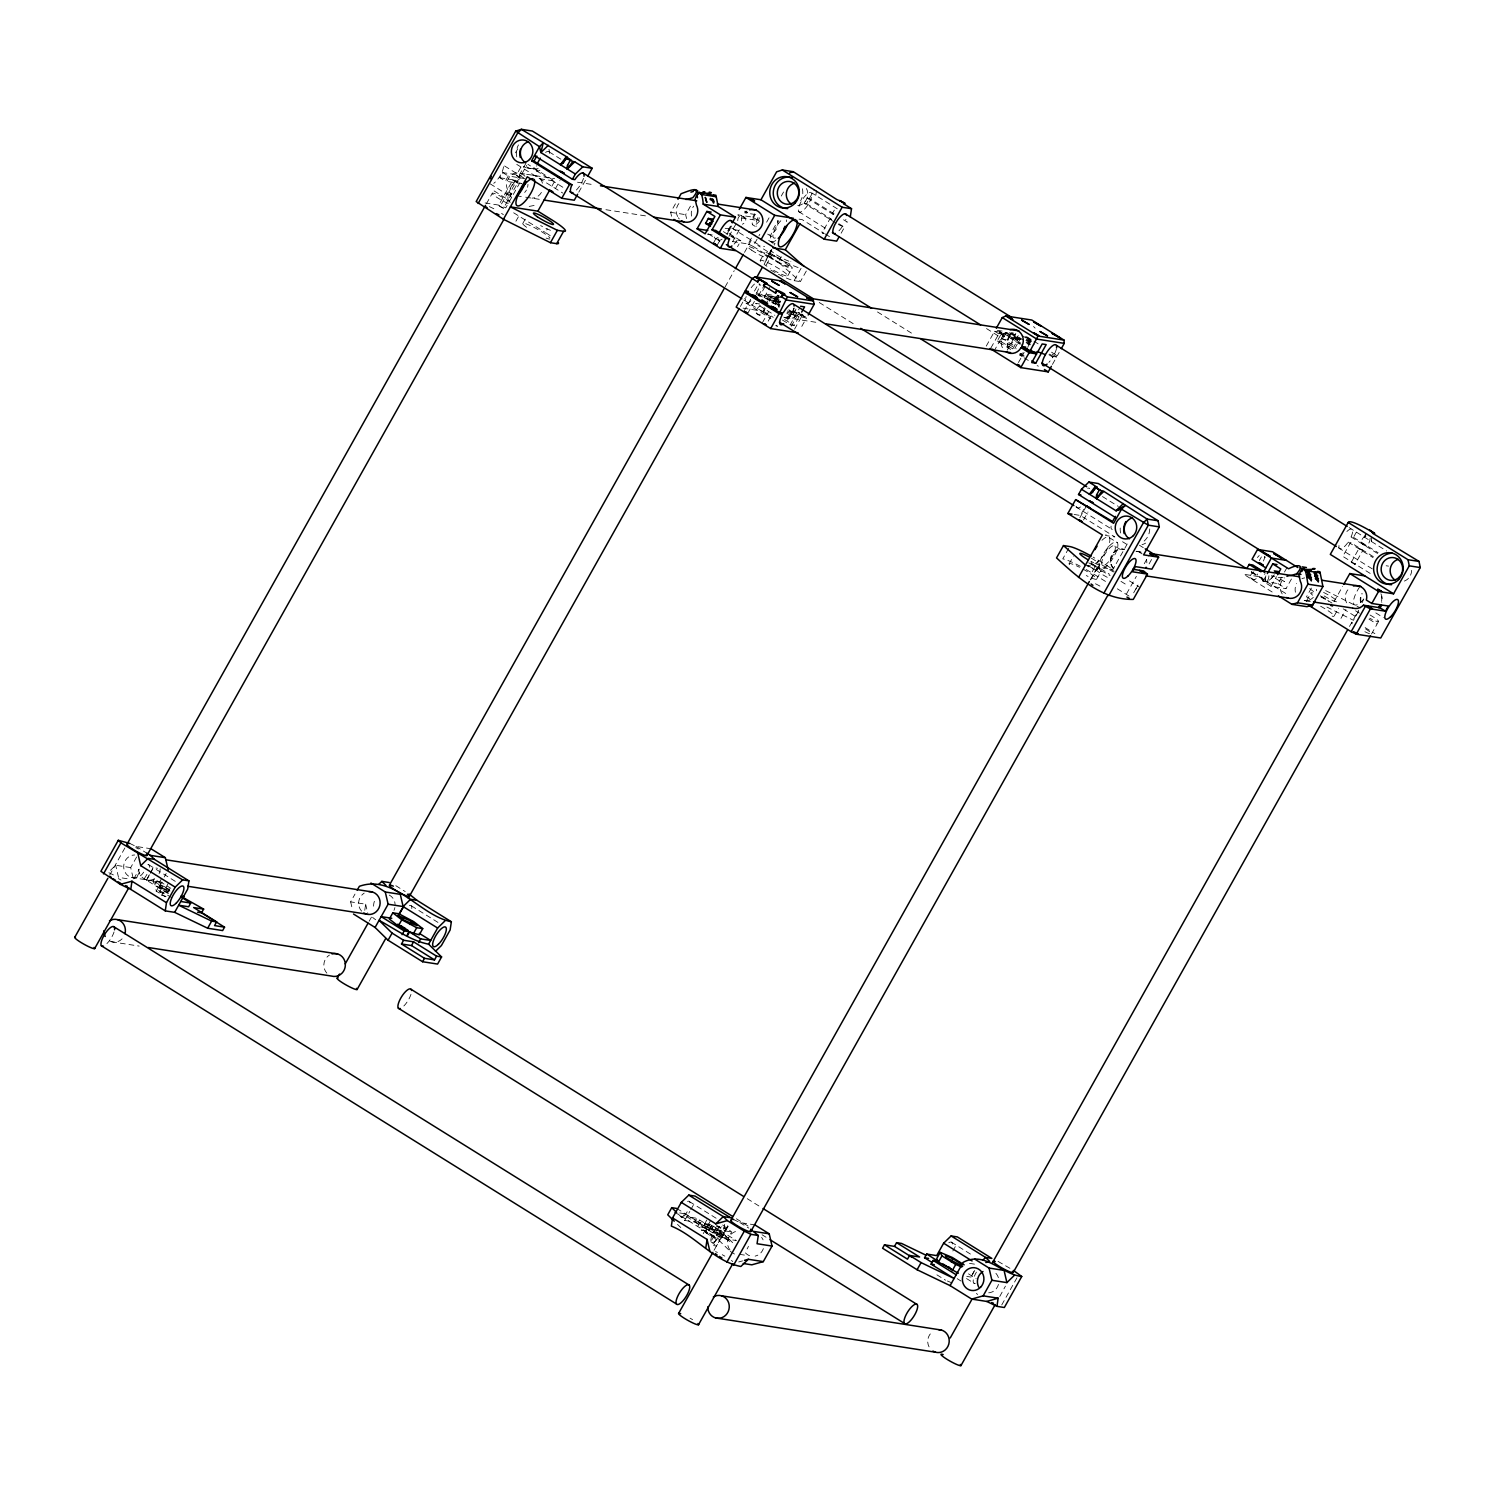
<?xml version="1.0" encoding="UTF-8"?>
<svg xmlns="http://www.w3.org/2000/svg" width="1495" height="1495" viewBox="0 0 1495 1495"><rect width="100%" height="100%" fill="white"/><g stroke="black" fill="none" stroke-linecap="round" stroke-linejoin="round"><path stroke-width="0.75" stroke-dasharray="5 3.75" d="M1371.606 537.583L1371.345 541.414L1371.812 538.275M512.766 180.166L517.737 182.895L503.535 208.216L501.33 207.375L498.564 205.376L512.766 180.054L517.737 182.895M737.745 220.718C737.839 210.085 752.172 219.298 742.398 224.25M169.981 890.964C162.88 881.77 154.153 894.328 166.076 896.383M161.871 887.283L168.692 891.73M503.535 208.216L498.564 205.376M520.765 167.272L516.261 175.345L519.868 177.4L526.726 165.403M519.998 177.4L516.28 175.251M745.687 218.419L740.698 215.691M764.263 307.559C763.366 321.313 749.163 313.315 760.544 305.428M759.927 315.314L756.19 313.165M763.328 312.399C771.719 316.809 759.647 312.399 765.421 308.68M765.365 305.615L768.262 299.374M768.243 299.897L771.439 296.234M771.812 297.524C778.521 303.242 771.233 293.095 769.589 301.242M776.727 298.664C765.066 290.348 778.353 304.961 778.802 295.057A11.474 10.745 -81.1 0 0 776.522 296.944L774.765 299.318L780.297 302.756M798.274 313.987L801.862 316.136L798.274 313.987L789.79 328.881M732.625 1242.663L721.244 1231.488L709.733 1224.33L705.64 1232.029L706.556 1233.169L715.563 1237.729L718.198 1232.87L710.218 1227.9L708.238 1227.376L732.326 1243.074M831.575 219.466L829.931 218.849L822.138 232.697L823.259 233.65M715.563 1237.729L705.64 1232.029M829.912 218.924L831.5 220.083M833.257 214.308L832.435 213.486L835.537 207.954M990.923 347.943L999.277 333.067L1001.407 333.964L1002.995 335.123L994.642 350.073M1002.995 335.198L999.258 333.142M1015.497 337.365L1014.189 336.338L1016.394 332.395M1253.819 571.875C1244.457 577.668 1257.407 584.919 1257.538 574.005M1254.23 579.91L1250.511 577.761M1268.9 575.781C1268.769 586.694 1255.819 579.443 1265.181 573.631M1265.592 581.686L1261.873 579.537M1351.237 562.344L1359.03 548.403L1360.674 549.02L1362.749 550.534L1354.956 564.4L1351.237 562.344L1354.975 564.325M1359.011 548.478L1362.749 550.534M1370.149 538.219C1369.327 551.618 1354.526 543.32 1365.682 535.659M1366 545.619L1361.702 543.04M364.761 910.343L365.64 904.195L350.634 901.859L355.006 894.085M815.803 195.378L816.718 189.267M756.545 293.394L756.713 292.74A11.474 3.756 -58.1 0 0 759.535 283.844M793.789 308.063A11.474 3.756 -58.1 0 1 791.229 314.23L790.537 315.464A11.474 3.756 -58.1 0 1 786.314 321.388M1018.226 335.609L1017.833 336.263A11.474 3.756 -58.1 0 1 1008.789 344.205A11.474 3.756 -58.1 0 1 1010.601 333.721L1011.293 332.488L1024.71 340.841M1365.421 534.107L1364.449 537.116L1367.514 535.042M525.997 163.161L519.27 175.158L502.769 172.598L499.872 177.756L505.385 181.138L508.263 175.999L524.764 178.578M757.946 217.56L756.806 220.326A11.474 10.745 -81.1 0 0 756.694 226.268M758.32 220.569L752.807 217.167L737.82 214.831L741.819 217.99L758.32 220.569L759.441 217.803M780.072 301.485L774.074 300.551L772.952 303.317L778.951 304.251L780.072 301.485L772.018 296.477L764.524 295.3L779.848 304.849M794.293 308.007L793.172 310.773L797.171 311.39M1002.435 347.7A11.474 10.745 -81.1 0 1 1001.538 339.01L1002.659 336.244L1008.658 337.179L1019.702 344.056M1008.434 348.634A11.474 10.745 -81.1 0 1 1007.537 339.944L1008.658 337.179M1027.756 347.401L1028.878 344.635A11.474 10.745 -81.1 0 0 1028.99 338.711M834.079 213.841L809.412 198.48L807.02 198.106L804.142 203.245L836.34 223.297M109.584 875.229L125.001 847.777M486.38 203.806L492.341 193.173M515.495 152.826L517.737 148.827M485.09 202.965L500.675 205.394L514.878 180.091L521.867 183.717L505.385 181.138M133.036 877.696L130.7 867.586L138.344 853.963M519.98 182.54L505.758 207.861L500.675 205.394M133.784 878.873L139.222 869.174M167.44 893.206L146.435 880.106L149.35 874.706M150.341 872.93L153.331 867.623L157.573 868.277M515.924 221.204L519.886 214.14M146.566 880.2L149.537 874.893M150.547 873.117L153.331 867.623M168.561 893.412L154.751 884.816L153.051 881.321L154.789 878.238M522.764 223.521L526.016 217.709M154.751 884.816L157.367 880.163M169.664 889.002L167.926 892.104L159.292 886.741L158.227 884.554L161.703 878.35M156.134 891.412L161.217 882.33L170.804 888.31M164.207 877.023L166.188 873.472M551.823 186.258L555.168 180.334M159.292 886.741L162.768 880.536M555.542 188.407L559.99 180.484M161.441 895.505L163.179 892.403L171.813 897.766M158.227 884.554L165.796 887.75L168.393 883.096M550.216 235.687A25.097 3.27 29.3 0 0 545.301 232.491L547.282 228.959M578.752 192.238L585.461 180.26M671.554 216.233L670.657 212.327L676.917 201.171M686.56 218.569L685.644 214.663L691.905 203.507M713.377 243.199L716.684 237.313M717.095 245.348L720.403 239.443M730.177 226.586L727.037 232.192L740.829 240.788L737.521 246.694M726.888 234.304L731.261 226.511M728.981 236.303L737.427 221.428M732.569 241.798L741.314 226.212M752.807 217.167L754.751 213.729M732.513 241.536L748.098 243.965L751.499 237.929M369.172 921.2L371.451 917.145M725.112 286.928L734.232 270.67M744.51 252.375L752.789 237.612M748.098 243.965L753.05 246.339L759.834 234.266M766.617 222.194L770 216.158M781.287 196.032L783.548 191.995M760.207 260.541L764.543 252.786M768.411 254.692L771.009 250.076M765.87 260.149L771.812 249.553M740.399 306.456L744.958 298.327M764.356 263.774L772.336 249.534M766.244 265.007L772.186 254.412L757.815 245.442L764.562 246.507M754.489 291.076L758.675 283.62M743.987 311.259L751.294 298.252M804.142 203.245L806.515 203.619L814.439 189.51M747.706 313.408L755.012 300.383M758.413 295.786L763.627 286.479M806.31 271.043L800.367 281.639L778.353 262.111L781.343 256.804M765.048 286.61L760.862 294.067L780.035 306.008M764.281 297.318L769.794 287.488M788.257 266.091A11.474 1.495 29.3 0 0 774.672 256.766A11.474 1.495 29.3 0 0 772.093 258.299A11.474 1.495 29.3 0 0 788.257 266.091L790.855 261.475M743.052 308.138L763.665 311.352L765.758 307.634M769.925 300.196L772.018 296.477M772.896 302.532L777.082 295.094M787.79 275.734L792.144 267.997M762.394 322.733L768.654 311.577M773.326 303.373L775.4 299.654M768.187 321.145L772.373 313.707M777.867 305.372L782.034 297.935M770.747 270.072A25.097 3.27 29.3 0 0 794.125 280.668L801.058 268.315M841.143 233.201L844.488 227.259L838.788 223.708M782.483 320.079L790.164 324.845L799.545 308.119M790.164 324.845L794.163 325.48L799.021 316.791L806.515 317.968L800.255 329.124M794.555 329.162L801.862 316.136M986.251 346.111L994.605 331.236L1002.098 332.395L1021.272 344.336M1010.657 349.438L997.24 341.084L1002.098 332.395M997.24 341.084L1001.239 341.701L1006.453 332.395L1010.769 333.067L1024.187 341.439M1007.2 350.241L1014.806 336.693M1013.087 348.503L1018.132 338.767M1014.787 348.541L1020.02 339.234M1027.887 344.224L1031.027 338.636M1018.413 362.556L1024.131 352.502M1052.424 364.444L1056.61 357.006L1050.237 352.876M1056.367 349.064A11.474 3.756 -58.1 0 1 1054.498 353.923L1054.068 355.268L1057.301 355.773L1060.291 350.447M709.733 1224.33L699.735 1222.779L697.642 1226.498L707.64 1228.049L684.635 1213.716L682.729 1217.136L678.45 1216.463M678.244 1214.052L684.747 1220.443L689.812 1211.399M690.802 1209.623L693.792 1204.316M1074.12 514.467L1080.362 515.457L1083.725 509.459M1079.82 517.793L1086.473 505.927M1083.539 519.942L1087.986 512.019M1068.719 548.291L1062.777 558.887A25.097 3.27 29.3 0 1 1080.418 566.343M684.747 1220.443L694.745 1221.994L696.819 1218.275L707.995 1225.227L698.258 1222.312L700.856 1217.659M1069.112 563.821L1073.466 556.084M703.846 1225.283L716.965 1230.815L722.552 1235.169L718.815 1234.59L703.846 1225.283L707.341 1219.079M703.248 1233.618L705.005 1230.516L719.955 1239.822L716.46 1246.026L712.723 1245.447L716.198 1239.243L719.955 1239.822M718.161 1233.076L705.902 1228.946L710.218 1221.209M706.331 1229.17L708.406 1225.451L713.321 1226.218L736.325 1240.551L721.263 1238.122L686.822 1216.724L696.819 1218.275M709.452 1229.638L712.928 1223.452M711.246 1229.936L713.321 1226.218M1106.02 534.556L1105.496 535.472L1114.878 536.948L1080.362 515.457M711.732 1240.121L714.348 1235.468M716.965 1230.815L720.44 1224.611M722.683 1224.966L731.634 1231.936L728.158 1238.14L719.207 1231.17L721.823 1226.517M718.815 1234.59L722.291 1228.385L726.047 1228.983L721.842 1225.694M728.626 1249.801L717.226 1238.626L721.244 1231.488M1105.496 581.424L1091.649 572.791L1098.601 560.419A25.097 3.27 29.3 0 0 1093.088 557.13M714.031 1250.325L727.71 1225.937M1090.229 579.929L1096.19 569.296A11.474 1.495 29.3 0 1 1110.112 575.612M721.001 1238.009L727.953 1225.601M721.487 1238.234L728.439 1225.825M1091.032 579.406L1097.965 567.053L1109.477 574.211M698.258 1222.312L707.21 1229.301L722.16 1237.206L725.636 1231.002L731.634 1231.936M1088.397 566.007A11.474 1.495 29.3 0 0 1097.293 569.221L1099.759 564.755M1096.695 579.032L1101.049 571.277M1085.482 565.091L1112.971 569.389L1115.139 565.54M1116.204 563.615L1128.09 542.442M1126.52 593.87L1136.368 576.341M1144.273 563.708L1148.758 555.729M1149.113 563.858L1153.598 555.86M1133.677 592.824L1138.05 585.05M1135.565 589.628L1137.751 585.722M1259.313 560.606L1261.388 556.925M1291.456 578.995L1286.036 588.638L1271.049 586.302L1262.995 581.275L1266.246 575.5M1271.049 586.302L1276.45 576.659M1262.995 581.275L1277.982 583.611L1283.401 573.968M1284.485 572.043L1287.737 566.25M1311.414 588.04L1306.462 596.879L1312.591 599.925M1306.555 600.822L1310.909 593.067M952.857 1250.997L956.127 1245.167M1373.344 556.663L1350.583 542.479L1342.79 556.346L1371.55 574.267M1346.883 531.491A11.474 3.756 -58.1 0 1 1351.069 536.985L1353.461 537.34L1356.395 532.108M1333.988 601.737L1342.641 586.339M1334.138 616.052L1338.492 608.297M973.824 1271.591L971.04 1277.085L975.002 1270.003M1340.978 618.369L1345.93 609.53M1349.499 626.461L1358.637 610.203M1358.432 611.474L1353.461 620.313L1326.906 607.063M999.725 1296.52L1005.425 1286.149M1371.513 633.992L1378.483 621.584M1001.743 1304.948L1016.955 1277.814M1056.61 357.006L1053.377 356.501L1052.349 357.753A11.474 3.756 -58.1 0 1 1048.892 362.369M1366.131 534.388L1364.449 537.116L1366.991 534.762M785.847 317.351A11.474 10.745 -81.1 0 0 790.724 314.38L792.481 312.007L798.479 312.941L806.515 317.968M783.698 317.146A11.474 10.745 -81.1 0 0 796.723 315.314L798.479 312.941M1003.351 335.011L1005.107 332.637L1011.106 333.572L1009.349 335.945L1003.351 335.011L996.922 330.993M1283.009 577.369L1278.188 577.5M130.7 867.586L115.694 865.25L108.257 872.445L116.46 876.388M738.736 1261.967L742.567 1260.883M529.193 206.422L536.462 205.021M822.138 232.697L824.287 233.612M1014.189 336.338L1015.554 336.88M159.292 891.73L166.244 894.888M526.987 168.019L530.482 168.561M520.204 173.27L524.782 173.999M526.632 174.28L554.608 178.634M577.537 182.222L593.571 184.707M539.77 178.727L554.757 181.063L527.922 164.357M799.077 219.148L802.198 219.634L823.278 232.772M838.265 224.493L844.488 227.259M755.405 214.532L744.697 212.851A11.474 10.745 -81.1 0 1 746.958 211.038M499.872 177.756L514.878 180.091M670.657 212.327L685.644 214.663M516.354 195.752L522.783 196.742M525.679 197.19L539.433 199.34M605.923 209.711L647.204 216.14M725.168 228.286L741.221 230.791M707.303 234.154L713.732 235.163M723.393 231.632L737.203 240.228L740.829 240.788M794.125 280.668L800.367 281.639M997.184 330.283L1002.809 331.161L1020.057 341.906M776.522 296.944L782.52 297.879M774.765 299.318L778.764 299.934M1001.538 339.01L1007.537 339.944M759.647 303.99L755.648 303.354L774.821 315.296M805.338 316.435L799.713 315.557L790.145 309.577M790.724 314.38L796.723 315.314M784.95 317.463L817.186 322.49M1338.997 545.525A11.474 3.756 -58.1 0 0 1348.191 542.106L1350.583 542.479M1386.145 565.764L1388.537 566.119M1136.013 551.263L1142.89 552.328M1274.805 576.379L1271.479 575.855L1279.514 580.882L1284.523 581.648L1278.075 577.649M1258.64 576.584L1243.653 574.248L1272.637 592.319M1304.294 600.56L1311.171 601.625M129.785 843.442L135.97 846.413L150.958 848.749M131.448 877.49L162.488 882.33M146.379 880.013L161.217 882.33M127.094 878.724L118.516 877.378L115.694 865.25M111.658 941.794L139.166 946.092M684.635 1213.716L674.637 1212.165L717.226 1238.626M733.653 1219.565L739.838 1222.536L754.826 1224.872M969.507 1263.368L975.88 1264.359M705.005 1230.516L701.248 1229.936L716.198 1239.243M722.16 1237.206L728.158 1238.14M966.798 1276.431L971.04 1277.085M739.464 1254.305L748.042 1255.65M1033.531 326.527L1035.119 328.096M1027.738 337.87L1026.747 337.608L1031.531 340.468M747.556 212.851L744.566 211.206M1017.777 338.617L1019.141 339.178L1017.833 338.15M1037.119 365.621L1038.371 366.182M777.587 295.169L779.269 295.935M153.051 881.321L169.084 888.89M163.179 892.403L155.611 889.207L156.676 891.375L165.31 896.757M947.419 1281.009L953.1 1283.401M799.769 312.922L798.218 312.399L799.694 313.67M777.587 326.583L775.718 325.592M998.043 1261.388L1011.592 1269.255M169.458 891.02L159.143 886.049L168.729 892.029M1325.673 590.618L1360.413 607.942M1028.317 338.132L1031.569 340.169M1017.59 338.655L1015.666 337.59M745.388 211.169L747.593 212.496M766.075 298.066L769.252 300.065M716.666 1225.414L722.291 1228.385M716.292 1226.068L725.636 1231.002M708.406 1225.451L719.207 1231.17M1016.376 337.179L1017.665 337.907M1264.34 556.85L1265.331 557.392M800.33 314.043L803.17 315.258L801.694 313.987M766.468 298.159L767.757 298.888M776.241 325.275L777.213 325.817M1016.936 337.59L1018.674 338.599M1016.394 337.926L1015.105 337.235M1020.468 354.988L1022.038 356.221L1019.44 355.044M760.787 285.265L758.825 283.938M779.194 296.739L777.064 295.206M837.275 208.814L811.579 192.799A11.474 3.756 -58.1 0 1 810.477 200.255L807.58 205.394A11.474 3.756 -58.1 0 1 798.984 211.879A11.474 3.756 -58.1 0 1 801.675 200.741A11.474 3.756 -58.1 0 1 810.738 192.313M1349.144 527.623L1386.687 551.02M843.572 219.765L847.366 222.12L844.974 221.746A11.474 3.756 -58.1 0 0 845.927 219.298M1353.461 537.34L1378.128 552.72M807.02 198.106L833.481 214.589M1351.069 536.985L1377.904 553.692M1026.635 336.655L1038.128 343.831M1051.546 352.185L1057.301 355.773M1025.402 336.655L1031.139 340.243M1022.094 335.515L1031.681 341.477M1026.523 339.795L1034.204 344.56M1049.527 354.109L1053.377 356.501M806.515 203.619L831.201 218.98M1025.888 340.393L1033.55 345.158M1048.892 354.726L1052.723 357.099M1026.635 342.037L1030.466 344.429M1348.191 542.106L1373.101 557.635M1026.112 342.635L1029.943 345.009M1010.601 333.721L1020.188 339.701M1006.453 332.395L1019.87 340.767M1009.349 335.945L1020.394 342.822M994.605 331.236L1002.659 336.244M798.76 211.655L826.417 228.885M986.513 328.582L1016.151 347.046M1338.287 547.693L1373.868 569.857M1008.564 344.093L1016.226 348.877M1001.239 341.701L1012.732 348.858M1020.412 353.642L1024.243 356.034M1019.497 353.979L1023.327 356.371M825.203 233.968L830.958 237.537M1024.075 357.791L1029.831 361.379M755.012 214.701A11.474 3.756 -58.1 0 0 752.602 224.736L756.358 227.09M767.664 234.117L773.307 237.63M1375.811 612.913L1383.342 617.603M770.897 241.162L775.737 244.171M877.49 311.95L913.053 334.095M1355.573 610.782L1359.404 613.156M1368.99 619.136L1376.671 623.901M731.69 227.95L760.45 245.871M1343.22 608.857L1356.638 617.211M1320.328 595.832L1332.923 603.662M753.05 246.339L778.353 262.111M1365.141 627.582L1374.877 633.656M1277.982 583.611L1286.036 588.638M819.223 302.495L854.785 324.639M1251.95 572.006L1265.779 580.621M708.275 233.781L720.478 241.555M1251.689 572.454L1287.625 594.655M549.151 151.911L560.999 159.292M1102.506 496.583L1118.316 506.413M779.157 299.243L772.709 295.225L765.216 294.067L780.558 303.616M774.074 300.551L781.437 305.13M788.799 309.727L792.481 312.007M789.435 310.829L799.021 316.791M787.715 310.773L795.377 315.557L787.211 312.492M756.713 292.74L779.717 307.073M787.398 311.838L791.229 314.23M758.47 294.571L762.3 296.963M756.021 293.973L761.777 297.561M786.688 313.09L790.537 315.464M784.576 319.5L794.163 325.48M763.665 311.352L773.251 317.314M1139.452 545.245L1143.283 547.637M536.331 170.748L565.073 188.65M743.837 299.99L771.495 317.239M1075.858 506.805L1111.42 528.95M745.986 303.111L770.897 318.641M516.765 164.394L562.774 193.061M1122.539 541.713L1126.37 544.105M1137.882 551.263L1143.619 554.851M1109.253 537.583L1117.307 542.592A15.772 5.176 -58.1 0 1 1106.973 565.801A15.772 5.176 -58.1 0 1 1101.198 558.252A15.772 5.176 -58.1 0 1 1117.307 542.592M523.698 177.886L502.993 164.992A11.474 3.756 -58.1 0 1 501.274 173.738A11.474 3.756 -58.1 0 1 493.761 183.324M1114.915 546.124A11.474 3.756 -58.1 0 1 1107.384 563.017A11.474 3.756 -58.1 0 1 1103.198 557.523A11.474 3.756 -58.1 0 1 1114.915 546.124L1122.427 550.814M502.769 172.598L508.263 175.999M1098.601 560.419L1112.971 569.389M506.469 192.855L512.224 196.424M1110.318 568.978L1114.167 571.352M1129.491 580.92L1139.078 586.881M490.173 183.829L510.879 196.742M1102.077 564.979L1113.383 572.006M494.116 190.93L509.44 200.48M1120.97 581.368L1126.725 584.956M1091.63 563.484L1099.685 568.511M513.663 212.795L545.301 232.491M1117.344 588.806L1129.211 596.187M395.82 885.694L405.238 891.581M411.424 905.877L438.633 922.826M951.343 1242.121L973.376 1255.912M968.48 1273.852L976.142 1278.636M966.518 1278.543L974.179 1283.308M957.211 1278.673L961.042 1281.065M936.898 1274.843L945.531 1280.206M747.22 1198.672L761.067 1207.306M736.381 1218.761L750.21 1227.376M762.076 1234.758L766.038 1237.225M135.97 846.413L146.753 853.122M739.838 1222.536L748.827 1228.124M148.79 864.783L176.298 881.994M689.587 1201.7L716.572 1218.5M165.796 887.75L169.234 889.899M676.73 1208.446L699.735 1222.779M694.745 1221.994L705.902 1228.946M730.251 1251.39L736.119 1255.053M730.606 235.575L733.97 237.275L730.364 235.369M710.872 1241.672L716.46 1246.026M677.497 1224.368L680.748 1227.563M365.64 904.195L368.032 914.342M350.634 901.859L352.072 907.951M114.05 931.964A11.474 3.756 -58.1 0 1 106.687 943.831M410.975 994.343A11.474 3.756 -58.1 0 1 401.912 1007.667M122.104 938.841A11.474 10.745 -81.1 0 1 106.911 938.841M326.844 973.114A11.474 10.745 -81.1 0 1 329.423 955.081M690.055 1318.16A11.474 1.495 29.3 0 1 692.577 1319.674M1107.253 577.313A11.474 1.495 29.3 0 1 1096.19 569.296M1370.037 615.006A11.474 1.495 29.3 0 1 1378.596 621.434A11.474 1.495 29.3 0 1 1369.7 618.22M768.692 240.396A11.474 1.495 29.3 0 1 772.765 243.18M774.036 244.264A11.474 1.495 29.3 0 1 774.653 245.049M508.225 203.526A11.474 1.495 29.3 0 1 494.191 195.471A11.474 1.495 29.3 0 1 496.284 194.219A11.474 1.495 29.3 0 1 510.318 202.273M160.189 868.763A11.474 10.745 -81.1 0 1 158.638 874.5M154.62 878.686A11.474 10.745 -81.1 0 1 138.68 868.763M361.622 911.146A11.474 10.745 -81.1 0 1 364.201 893.113M929.049 1346.864A11.474 10.745 -81.1 0 1 931.011 1333.035M1028.653 339.328A11.474 10.745 -81.1 0 1 1028.541 345.252M1008.789 348.017A11.474 10.745 -81.1 0 1 1013.031 332.376M795.975 309.017A11.474 10.745 -81.1 0 1 785.436 317.501M775.326 303.074A11.474 10.745 -81.1 0 1 778.204 297.935M1272.862 576.696A11.474 3.756 -58.1 0 1 1265.947 575.631M731.111 225.876A11.474 3.756 -58.1 0 1 727.28 233.463M722.048 239.2A11.474 3.756 -58.1 0 1 718.105 236.864M1264.863 556.458A11.474 3.756 -58.1 0 1 1263.406 561.055M1253.763 572.772A11.474 3.756 -58.1 0 1 1251.296 571.296M1257.426 557.523A11.474 3.756 -58.1 0 1 1259.22 555.561M691.568 216.102A11.474 10.745 -81.1 0 1 693.624 206.179M679.272 218.905A11.474 10.745 -81.1 0 1 678.356 217.784M677.609 216.532A11.474 10.745 -81.1 0 1 680.655 201.713M737.203 240.228A11.474 3.756 -58.1 0 1 733.671 244.507M718.161 237.369A11.474 3.756 -58.1 0 1 714.218 235.033M1282.205 593.907A11.474 10.745 -81.1 0 1 1284.504 577.836M1316.609 589.273A11.474 10.745 -81.1 0 1 1316.497 590.768M1313.32 597.365A11.474 10.745 -81.1 0 1 1304.238 600.635M1295.418 592.226A11.474 10.745 -81.1 0 1 1296.67 583.536M1301.958 578.677A11.474 10.745 -81.1 0 1 1304.686 577.911M1274.338 574.79A11.474 3.756 -58.1 0 1 1266.919 581.536A11.474 3.756 -58.1 0 1 1265.667 576.042M751.163 287.75A11.474 3.756 -58.1 0 1 754.695 283.863M750.92 300.813A11.474 3.756 -58.1 0 1 745.463 298.907M745.781 297.767A11.474 3.756 -58.1 0 1 746.192 296.571M778.521 307.222A11.474 10.745 -81.1 0 1 778.951 304.251M1023.047 352.839A11.474 10.745 -81.1 0 1 1020.431 353.979M1112.28 529.454A11.474 3.756 -58.1 0 1 1111.084 526.109M545.563 152.415A11.474 3.756 -58.1 0 1 549.562 153.051M539.919 170.224A11.474 3.756 -58.1 0 1 536.481 165.739M1380.913 593.777A11.474 10.745 -81.1 0 1 1381.81 602.466M1361.048 602.466A11.474 10.745 -81.1 0 1 1362.281 593.758M1113.794 568.642A11.474 10.745 -81.1 0 1 1124.558 549.469M777.587 220.344A11.474 10.745 -81.1 0 1 769.719 234.36M524.969 176.242A11.474 10.745 -81.1 0 0 509.758 176.242L506.88 181.381A11.474 10.745 -81.1 0 0 511.645 194.275M527.959 184.352A11.474 10.745 -81.1 0 1 527.529 187.305M526.408 190.071A11.474 10.745 -81.1 0 1 524.652 192.444M1086.136 569.502A25.097 3.27 29.3 0 1 1091.649 572.791M1080.511 506.954A11.474 3.756 -58.1 0 1 1076.568 504.619M1087.669 488.304A11.474 3.756 -58.1 0 1 1089.743 488.622M1091.032 563.484A15.772 2.056 29.3 0 1 1100.899 571.52A15.772 2.056 29.3 0 1 1087.052 565.914M1088.734 562.793A11.474 1.495 29.3 0 1 1097.293 569.221M1083.109 569.184A15.772 2.056 29.3 0 1 1096.601 578.677A15.772 2.056 29.3 0 1 1086.267 575.556M1069.523 564.662A15.772 2.056 29.3 0 1 1079.539 567.296M1136.293 551.356A11.474 10.745 -81.1 0 1 1141.638 552.888M1146.515 559.84A11.474 10.745 -81.1 0 1 1146.814 562.811M1113.308 568.567A11.474 10.745 -81.1 0 1 1124.072 549.394M1095.48 583.779A11.474 1.495 29.3 0 1 1100.638 586.507M1091.331 558.177A11.474 1.495 29.3 0 1 1099.871 564.605A11.474 1.495 29.3 0 1 1090.976 561.391M1101.964 540.293A15.772 5.176 -58.1 0 1 1109.851 540.648A15.772 5.176 -58.1 0 1 1100.563 559.055A15.772 5.176 -58.1 0 1 1091.07 561.914M1145.6 543.115A15.772 14.763 -81.1 0 1 1141.993 544.685M1149.748 528.931A15.772 14.763 -81.1 0 1 1142.105 542.573M1120.615 532.986A15.772 14.763 -81.1 0 1 1120.764 524.838M786.538 219.933A11.474 3.756 -58.1 0 1 786.482 221.634M775.382 237.948A11.474 3.756 -58.1 0 1 773.476 232.641A11.474 3.756 -58.1 0 1 780.82 220.755M806.459 188.519A11.474 10.745 -81.1 0 1 796.816 205.693M798.106 267.53A25.097 3.27 29.3 0 1 772.186 254.412M842.096 226.885A11.474 3.756 -58.1 0 1 836.845 232.622M760.619 261.363A15.772 2.056 29.3 0 1 773.008 265.25A15.772 2.056 29.3 0 1 787.715 275.902A15.772 2.056 29.3 0 1 770.224 268.334M766.916 266.278A15.772 2.056 29.3 0 1 764.094 264.335M741.389 220.961A11.474 10.745 -81.1 0 1 741.819 217.99M788.781 261.139A11.474 1.495 29.3 0 1 775.774 254.412A11.474 1.495 29.3 0 1 771.738 250.039M775.83 240.452A15.772 5.176 -58.1 0 1 770.411 237.256A15.772 5.176 -58.1 0 1 778.783 220.643M759.703 220.811A11.474 3.756 -58.1 0 1 752.602 224.736M802.404 188.762A15.772 14.763 -81.1 0 1 800.685 200.722M511.72 197.228A11.474 3.756 -58.1 0 1 513.29 186.688A11.474 3.756 -58.1 0 1 522.858 177.4M583.48 178.391A11.474 3.756 -58.1 0 1 576.136 190.276M549.805 239.05A15.772 2.056 29.3 0 1 546.124 238.079M526.614 227.315A15.772 2.056 29.3 0 1 529.884 225.409A15.772 2.056 29.3 0 1 549.954 237.911M550.459 230.323A15.772 2.056 29.3 0 1 540.629 225.595M532.426 175.233A11.474 10.745 -81.1 0 1 542.648 183.717M541.414 192.406A11.474 10.745 -81.1 0 1 531.977 198.144M489.332 206.628A11.474 1.495 29.3 0 1 496.788 210.384M501.554 213.355A11.474 1.495 29.3 0 1 503.366 214.682M548.964 149.276A15.772 14.763 -81.1 0 1 549.394 153.35M538.144 168.561A15.772 14.763 -81.1 0 1 526.95 166.992M509.627 200.947A15.772 5.176 -58.1 0 1 511.795 186.464A15.772 5.176 -58.1 0 1 524.932 173.663M534.649 168.019A15.772 14.763 -81.1 0 1 523.456 166.431M516.747 156.863A15.772 14.763 -81.1 0 1 518.447 144.922M1411.654 570.361A11.474 10.745 -81.1 0 1 1403.469 581.424M1320.608 606.222A15.772 2.056 29.3 0 1 1332.157 616.127M1306.948 601.663A15.772 2.056 29.3 0 1 1310.779 601.495M1312.61 595.197A15.772 2.056 29.3 0 1 1315.133 593.739M1321.374 596.58A15.772 2.056 29.3 0 1 1328.513 600.523M1321.019 597.066A11.474 1.495 29.3 0 1 1328.7 601.308M1313.619 591.515A25.097 3.27 29.3 0 1 1309.639 588.619M1346.584 602.803A11.474 10.745 -81.1 0 1 1348.565 588.974M1381.455 596.449A11.474 10.745 -81.1 0 1 1381.343 602.392M1360.562 602.373A11.474 10.745 -81.1 0 1 1361.795 593.683M1369.457 633.674A11.474 1.495 29.3 0 1 1362.73 630.628M1352.265 623.807A11.474 1.495 29.3 0 1 1352.396 622.555M1365.589 628.928A11.474 1.495 29.3 0 1 1371.569 633.562M1336.493 601.794A11.474 1.495 29.3 0 1 1321.038 593.982M1323.598 592.45A11.474 1.495 29.3 0 1 1337.203 601.775M1363.814 599.009A15.772 5.176 -58.1 0 1 1353.704 603.718A15.772 5.176 -58.1 0 1 1359.553 587.087M1362.337 602.522A15.772 5.176 -58.1 0 1 1363.627 599.159M147.837 864.465A11.474 3.756 -58.1 0 1 149.407 867.324M146.958 874.332A11.474 3.756 -58.1 0 1 141.95 881.377M136.979 877.06A11.474 3.756 -58.1 0 1 139.708 871.903M143.651 872.164A11.474 10.745 -81.1 0 1 125.019 872.146A11.474 10.745 -81.1 0 1 134.662 854.972M135.765 847.59A11.474 1.495 29.3 0 1 138.4 849.029M118.367 878.593A11.474 1.495 29.3 0 1 121.002 880.032M389.279 895.075A11.474 10.745 -81.1 0 1 395.128 904.568M394.886 907.558A11.474 10.745 -81.1 0 1 393.951 910.399M373.638 906.194A11.474 10.745 -81.1 0 1 374.815 900.364M409.35 905.559A11.474 3.756 -58.1 0 1 411.76 908.736M375.693 919.743A11.474 1.495 29.3 0 1 372.61 917.332M948.764 1242.775A11.474 3.756 -58.1 0 1 952.371 1244.102M975.319 1283.327A11.474 3.756 -58.1 0 1 976.422 1272.133M995.913 1273.348A11.474 10.745 -81.1 0 1 998.585 1278.487M998.473 1284.411A11.474 10.745 -81.1 0 1 987.933 1292.895M977.655 1294.483A11.474 1.495 29.3 0 1 976.385 1293.399M761.572 1237.374A11.474 10.745 -81.1 0 1 763.067 1239.878M763.384 1248.624A11.474 10.745 -81.1 0 1 755.124 1256.136M749.574 1255.707A11.474 10.745 -81.1 0 1 745.033 1252.38M748.397 1246.288A11.474 10.745 -81.1 0 1 747.089 1248.96M730.046 1250.044A11.474 10.745 -81.1 0 1 736.474 1231.301M687.513 1201.382A11.474 3.756 -58.1 0 1 689.999 1202.84M687.177 1211.754A11.474 3.756 -58.1 0 1 682.056 1218.574M724.496 1224.33A11.474 3.756 -58.1 0 1 720.104 1235.786A11.474 3.756 -58.1 0 1 712.106 1242.532M710.854 1240.887A11.474 3.756 -58.1 0 1 717.002 1227.115M715.526 1251.67A11.474 1.495 29.3 0 1 717.413 1252.399M722.235 1254.716A11.474 1.495 29.3 0 1 724.851 1256.155M731.447 1260.453A11.474 1.495 29.3 0 1 732.718 1261.537M999.351 331.46L1004.304 334.319L999.351 331.46M1026.673 339.216L1030.391 341.346L1026.673 339.216M768.449 256.598A15.772 2.056 29.3 0 0 791.621 268.315A15.772 2.056 29.3 0 0 774.971 256.262A15.772 2.056 29.3 0 0 768.449 256.598M751.499 250.095A11.474 1.495 29.3 0 0 767.664 257.869A11.474 1.495 29.3 0 0 754.059 248.562A11.474 1.495 29.3 0 0 751.499 250.095"/><path stroke-width="1.5" d="M587.703 176.279L592.188 168.281L582.788 166.823L574.734 161.815L567.334 169.01L567.577 165.179L570.23 160.451L565.652 157.386L567.838 157.517L521.381 129.317L515.7 131.149L476.176 201.582L503.423 219.26L550.44 242.695L556.682 243.666A25.097 3.27 29.3 0 0 558.364 242.676M1091.182 556.065A25.097 3.27 29.3 0 0 1069.71 546.535L1063.468 545.563L1056.535 557.915C1078.082 577.575 1102.114 599.831 1133.285 599.42L1147.487 574.117L1132.5 571.781L1135.396 566.624L1151.879 569.184L1158.625 557.187L1143.619 554.851L1159.316 526.894L1158.102 520.765L1147.095 519.064L1103.833 491.369L1096.414 498.564L1096.676 494.733L1099.33 490.005L1094.751 486.94L1096.938 487.071L1089.519 494.266L1092.583 492.191L1095.237 487.463M566.138 157.909L563.484 162.637L560.419 164.712L565.932 157.218M1092.583 492.191L1089.519 494.266L1095.031 486.772M747.332 294.029L747.762 292.684L744.529 292.179L736.175 307.073L770.672 328.564L798.18 332.843M808.216 314.959L814.177 304.326L813.429 300.962L781.212 280.91L755.218 276.855L752.172 278.537L745.22 290.946L782.277 314.193L781.829 315.52A11.474 3.756 -58.1 0 0 783.716 323.742M197.546 912.212L201.545 912.828L224.549 927.162L222.643 930.563L207.655 928.227L174.653 912.342L165.272 910.885L130.775 889.394L131.952 881.209L120.366 884.367L100.894 871.305L118.292 840.302L129.785 843.442M165.272 910.885L166.468 902.7L175.195 887.152L182.67 879.882L188.912 880.854L187.697 889.095L174.653 912.342M1013.479 1270.432L1021.739 1276.506L1004.341 1307.508L996.959 1306.35L998.155 1298.183L983.168 1295.847L971.713 1299.08L950.091 1285.625L917.089 1269.741L882.592 1248.25L884.498 1244.83L894.496 1246.381L911.744 1257.127M409.013 893.917L416.843 900.252L451.359 921.761L450.126 929.983L441.399 945.55L435.456 951.325M733.653 1219.565L695.007 1196.075L688.765 1195.103L681.29 1202.372L672.563 1217.939L671.348 1226.106C696.165 1236.178 714.068 1261.369 740.847 1266.489L748.322 1259.276L763.31 1261.612L772.037 1246.064L769.215 1233.823L754.826 1224.872M850.3 216.887L851.515 208.702L843.479 203.694L845.161 203.301L836.565 199.396L793.303 171.701L782.315 169.981L776.634 171.813L760.936 199.769L745.949 197.433L739.203 209.431M705.846 1247.596L707.06 1239.43L672.563 1217.939M750.621 1229.245L758.283 1235.487L757.049 1243.728L772.037 1246.064M574.734 161.815L572.828 161.516L567.334 169.01L567.577 165.179M1103.833 491.369L1101.927 491.07L1096.414 498.564L1096.676 494.733M1308.144 572.267L1308.424 571.053L1307.378 571.781L1308.947 577.107L1311.358 580.938L1309.097 571.146L1307.807 575.22L1311.451 577.5M1315.151 573.351L1315.413 572.137L1314.367 572.884L1315.936 578.191L1318.366 582.022L1316.086 572.249L1314.796 576.322L1318.44 578.584M755.218 276.855L787.435 296.926L779.736 312.436L782.969 312.941L783.978 311.689A11.474 3.756 -58.1 0 1 794.069 306.12M1056.573 348.017A11.474 3.756 -58.1 0 0 1053.414 345.195A11.474 3.756 -58.1 0 0 1045.809 353.979L1045.117 355.212A11.474 3.756 -58.1 0 0 1042.351 364.462A11.474 3.756 -58.1 0 0 1047.117 364.089M582.751 172.822L757.759 282.013L758.675 279.004M697.193 195.733L697.455 197.732M1308.387 573.688L1308.667 571.763L1307.303 572.267M764.917 283.134L763.534 285.62L775.606 293.151L776.653 290.217M685.831 199.452A11.474 10.745 -81.1 0 1 687.251 199.358L692.839 197.695C703.846 184.053 687.737 191.36 681.085 193.733L677.964 199.302M732.288 222.83L735.428 217.223L720.44 214.888L703.192 204.142C702.893 196.611 699.978 184.67 695.138 199.134L696.446 205.077A11.474 10.745 -81.1 0 1 681.458 220.737M735.428 217.223L718.179 206.478L715.937 195.266L713.825 194.967M1030.859 350.316L1036.614 353.885L1031.737 362.575L1035.736 363.192L1046.182 344.597L1042.183 343.962L1037.306 352.652L1029.812 351.475L1021.758 346.466L1022.879 343.7A11.474 10.745 -81.1 0 0 1009.985 329.666M1061.282 348.69L1064.253 343.364L1064.01 340.094L1038.016 336.039L1029.812 351.475M1286.952 576.341A11.474 10.745 -81.1 0 1 1291.082 575.482L1296.67 573.818C1306.107 562.867 1295.754 564.998 1288.634 568.791L1257.575 549.45L1252.044 559.279L1265.854 567.876M1278.431 595.926L1291.96 604.354L1297.492 602.784L1307.938 584.171C1306.611 577.967 1305.322 558.083 1298.968 575.239L1300.295 581.2A11.474 10.745 -81.1 0 1 1286.541 597.514M1291.96 604.354L1306.948 606.69L1312.498 605.12L1322.925 586.507L1319.917 571.725L1317.45 571.389M582.788 166.823L575.369 174.037L540.872 152.546L543.227 142.941L539.508 146.66L531.603 160.769L533.977 161.142L536.854 156.003M537.434 163.291L540.312 158.152M567.334 169.01L569.67 166.113M1096.414 498.564L1098.769 495.667M478.12 203.488L517.662 133.055L521.381 129.317L532.37 131.037L592.188 168.281M103.491 873.865L120.889 842.862L118.292 840.302M74.787 937.234L107.883 878.275M127.281 843.703L485.501 205.376M503.423 219.26L527.268 176.784L561.765 198.274L574.267 200.218L577.631 194.238M94.633 948.615L128.869 887.638M147.127 855.103L504.207 218.793M556.682 243.666L563.615 231.295L557.373 230.323L510.374 206.889L537.864 211.169L549.749 189.996M561.765 198.274L569.558 184.408L571.931 184.782A11.474 3.756 -58.1 0 0 572.903 192.556M534.481 155.63L572.435 179.269L575.369 174.037M550.44 242.695L557.373 230.323M181.306 897.187L190.725 903.055L188.65 906.774L178.652 905.204L211.655 921.107L216.644 921.873L214.551 925.592L224.549 927.162M201.545 912.828L203.638 909.11L183.885 897.972M207.655 928.227L211.655 921.107M706.855 211.449L714.909 216.457L705.154 233.818L697.1 228.81L706.855 211.449L711.134 212.103M710.405 226.399L705.584 223.39L708.368 218.419L713.358 219.204M731.952 245.965A11.474 3.756 -58.1 0 1 729.485 239.013L725.841 238.452L712.031 229.856L720.44 214.888M357.193 890.198L359.379 886.311C394.362 873.865 419.908 915.575 451.359 921.761M673.946 219.41L720.328 248.282L725.841 238.452M337.235 978.122L339.514 974.067M345.214 963.901L368.032 923.237M389.709 884.61L723.972 288.965M735.372 268.633L743.37 254.412M441.586 956.931L436.596 956.165L413.592 941.831L403.594 940.262L392.082 933.104L379.076 920.341C395.278 929.068 410.452 940.617 428.579 944.167L441.586 956.931L437.587 964.069L422.599 961.733L388.083 940.243L375.077 927.461L388.121 904.213L385.28 891.992L370.909 883.022M761.048 239.686L774.709 215.336L793.453 218.27M407.425 935.646L409.518 931.927L419.254 934.842L422.73 928.638L413.779 921.667L398.829 913.763L392.83 912.828L389.335 919.014L398.287 926.003L409.088 931.703L406.995 935.421M398.006 915.388L403.463 906.755L398.492 915.613L404.024 920.154L417.124 925.685L411.517 921.312L398.417 915.781M357.081 989.522L385.598 938.692M408.415 898.046L739.259 308.493M756.358 277.995L762.076 267.829M388.083 940.243L392.082 933.104M757.759 282.013L759.142 279.546M398.287 926.003L401.781 919.799L392.83 912.828M772.803 247.796L785.305 249.74L799.937 223.652M402.08 934.655L404.173 930.937L409.088 931.703M409.779 924.415L411.517 921.312M436.596 956.165L434.503 959.883L424.505 958.314L401.501 943.98L403.594 940.262M413.255 933.908L416.731 927.704L422.73 928.638M775.606 293.151L777.008 290.665M401.501 943.98L411.499 945.55L413.592 941.831M418.581 942.597L420.674 938.879L430.672 940.448L419.273 933.347M814.177 304.326L786.688 300.046L781.194 296.627L782.595 294.141M770.672 328.564L779.026 313.688L782.277 314.193M428.579 944.167L437.624 928.04L445.099 920.77M760.936 199.769L824.212 239.181L842.133 207.244L851.515 208.702M422.599 961.733L424.505 958.314M838.919 237.163L836.695 241.125L824.212 239.181M801.675 312.081L804.59 306.867L800.591 306.251M996.305 328.227L1002.267 317.594L1005.799 315.987L1031.793 320.042L1064.01 340.094M990.082 348.503L1020.767 367.602L1029.121 352.727L1036.614 353.885M1020.767 367.602L1048.257 371.881L1051.396 366.312M676.73 1208.446L671.741 1207.661L667.742 1214.8L674.245 1221.191M1078.53 577.462L1102.376 534.986L1067.86 513.495L1075.652 499.629L1112.542 521.493L1115.419 516.373M1116.485 518.148L1078.53 494.509L1081.464 489.257L1088.883 482.044L1098.283 483.52L1158.102 520.765M678.655 1313.357L712.891 1252.361M731.13 1219.827L1089.35 581.499M726.906 1262.154L744.304 1231.151L750.901 1234.328L758.283 1235.487M1103.833 593.235L1143.376 522.783L1147.095 519.064L1148.328 525.175L1108.785 595.608M698.501 1324.738L732.737 1263.761M750.976 1231.226L1108.057 594.917M733.503 1265.331L750.901 1234.328M1246.961 568.362L1249.166 564.419L1252.81 564.998L1264.639 572.361M1264.022 571.146L1271.367 558.046L1286.373 560.382M1267.33 573.575L1272.731 563.914L1277.01 564.587M894.496 1246.381L896.589 1242.663L901.578 1243.448L926.339 1255.37M1277.534 574.715L1280.785 568.941L1272.731 563.914M896.589 1242.663L919.593 1256.996L909.595 1255.445L907.502 1259.164L884.498 1244.83M1301.584 571.632L1303.098 569.819M917.089 1269.741L921.088 1262.602L954.09 1278.487L931.086 1264.153L933.179 1260.435L938.038 1261.201M932.132 1262.471L924.583 1257.781L926.676 1254.062L936.674 1255.613L943.625 1243.205L951.1 1235.954L957.361 1236.926L991.858 1258.416L985.616 1257.444L951.1 1235.954M1314.647 576.117L1315.675 572.847L1314.311 573.37M1348.21 522.465L1330.307 554.402L1393.564 593.795L1409.262 565.839L1408.028 559.728L1348.21 522.465C1350.508 517.7 1382.744 538.649 1369.682 530.351M964.163 1264.863L952.334 1257.482L940.224 1252.38L936.748 1258.584L938.449 1262.06L958.314 1273.217M938.449 1262.06L941.943 1255.875L940.224 1252.38M1369.644 530.034L1374.765 533.379L1372.56 533.248L1419.035 561.429L1420.25 567.558L1380.726 637.991L1356.227 634.179L1351.144 631.694L1311.601 607.082L1314.572 601.775M951.231 1261.892L952.969 1258.79L961.603 1264.172M952.259 1270.675L955.735 1264.471L961.79 1267.013M950.091 1285.625L963.135 1262.359C985.037 1250.53 1001.295 1274.226 1021.739 1276.506M1343.706 584.414L1349.817 573.557L1364.804 575.893M950.222 1337.988L971.899 1299.361M992.418 1262.77L1347.219 630.535M1351.144 631.694L1365.346 606.372L1370.429 608.857L1385.435 611.193L1388.332 606.036L1371.831 603.475L1366.337 600.056A11.474 10.745 -81.1 0 0 1353.442 586.021M983.168 1295.847L991.895 1280.281L989.055 1268.059L974.684 1259.089M1371.831 603.475L1378.558 591.459L1393.564 593.795M1356.227 634.179L1370.429 608.857M960.93 1365.645L995.165 1304.649M1013.423 1272.133L1370.485 635.823M1027.065 348.653L1021.066 347.7L1019.31 350.073A11.474 10.745 -81.1 0 1 1006.284 351.904M1312.853 568.511C1321.636 568.53 1302.444 571.165 1300.164 567.614M1378.446 607.531L1380.203 605.157M1353.012 608.147A11.474 10.745 -81.1 0 0 1363.459 605.195L1379.96 607.755L1381.698 605.382M697.941 194.406L699.697 192.687L700.314 193.509M563.484 162.637L560.419 164.712L562.998 161.965M1089.519 494.266L1092.097 491.519M548.291 145.333L540.872 152.546L539.508 146.66L515.7 131.149M560.419 164.712L566.325 158.993M175.195 887.152L140.698 865.642L148.173 858.392L154.415 859.363L188.912 880.854M378.852 884.274L381.842 881.377L389.223 882.517M1123.399 503.535L1115.98 510.748L1081.464 489.257M681.29 1202.372L715.806 1223.863L723.262 1216.594L729.523 1217.565M982.626 1260.341L985.616 1257.444L989.671 1261.425L985.822 1262.527M991.895 1280.281L1006.901 1282.617L1014.357 1275.347M763.534 285.62L766.019 283.583M709.228 192.107C717.88 193.584 697.791 193.845 696.315 191.491M703.622 192.463L704.687 192.276M781.194 296.627L783.978 294.777M789.528 172.915L793.303 171.701M690.914 192.145L693.381 191.453M715.806 1223.863L727.336 1220.593L744.304 1231.151M971.713 1299.08L986.719 1301.435L998.155 1298.183M744.473 1260.36L748.322 1259.276M763.31 1261.612L751.817 1264.826L743.239 1263.499M702.856 191.977L704.668 191.715M752.583 294.777L757.199 297.654M694.016 190.052L697.679 190.631M698.613 192.93L702.893 193.602M707.191 194.257L713.601 195.266M700.912 194.369L715.918 196.705M572.435 179.269L574.827 179.643A11.474 3.756 -58.1 0 1 584.003 176.242M600.467 185.791L696.763 200.797M717.394 204.011L756.377 210.085M703.192 204.142L718.179 206.478M705.584 223.39L708.91 223.895M544.012 200.05L601.345 208.982M654.081 217.205L683.888 221.858M712.031 229.856L715.675 230.417L729.485 239.013M697.1 228.81L707.808 230.473M720.328 248.282L735.316 250.618M807.057 297.86L1018.899 330.862M787.435 296.926L813.429 300.962M745.22 290.946L748.453 291.45M1064.253 343.364L1036.764 339.085L1002.267 317.594M1021.758 346.466L1025.757 347.083M1045.285 354.577L1037.119 351.512M826.399 323.929L1010.601 352.633M1078.53 494.509L1080.922 494.882M1408.028 559.728L1419.035 561.429M1159.316 526.894L1148.328 525.175L1121.512 509.178L1115.98 510.748L1125.249 505.441L1121.512 509.178L1113.607 523.287L1075.652 499.629M1409.262 565.839L1420.25 567.558M1067.86 513.495L1072.027 514.149M1257.575 549.45L1272.563 551.786L1297.866 567.558M1302.145 566.848L1306.424 567.521M1306.742 569.707L1311.022 570.38M1304.761 570.473L1319.749 572.809M1296.67 573.818L1300.968 574.472M1279.253 571.688L1274.263 570.903L1277.477 572.903M1149.767 553.412L1299.66 576.808M1321.748 580.21L1360.73 586.283M1307.938 584.171L1322.925 586.507M1132.799 569.24L1143.507 570.903L1147.487 574.117M1146.067 575.893L1288.241 598.056M1313.47 601.98L1352.452 608.054M1297.492 602.784L1312.498 605.12M146.753 853.122L150.341 855.364L165.347 857.7L168.188 869.94M385.28 891.992L400.286 894.328L403.127 906.549L437.624 928.04M166.188 859.831L372.386 891.973M416.843 900.252L410.602 899.28L403.127 906.549L388.121 904.213M187.679 886.255L366.387 914.099M391.783 918.266L381.169 916.622L404.173 930.937M180.988 896.159L184.221 896.664M180.727 901.485L190.725 903.055M203.638 909.11L193.64 907.54L216.644 921.873M117.656 919.668L337.608 953.941M148.323 947.512L331.61 976.086A11.474 10.745 -81.1 0 0 345.364 965.022A11.474 10.745 -81.1 0 0 332.039 953.941M924.583 1257.781L928.582 1258.398M754.209 1231.488L769.215 1233.823M989.055 1268.059L1004.061 1270.395L1006.901 1282.617M931.086 1264.153L934.319 1264.658M721.524 1295.791L941.458 1330.064M715.526 1317.917L935.478 1352.209M572.828 161.516C558.738 154.097 575.164 161.273 570.212 160.171M716.965 245.348L713.377 243.199L715.526 244.115M1101.927 491.07L1099.311 489.725M1029.775 350.521L1030.616 350.484M783.885 294.534C789.678 295.319 768.337 285.807 783.025 294.141M1099.815 489.968L1096.246 487.632L1099.853 490.267M952.969 1258.79L945.401 1255.594L946.466 1257.781L962.668 1266.358M1020.356 366.35L1017.385 364.425L1019.029 365.042M560.774 171.252L563.017 172.43M772.373 306.774L770.822 306.251L775.625 308.792M1090.397 501.031C1085.725 499.573 1097.536 505.553 1091.556 501.647M1145.693 567.465L1146.515 567.409M1129.398 598.411L1126.912 597.084M120.889 842.862L182.67 879.882M986.719 1301.435L996.959 1306.35M120.366 884.367L130.775 889.394M1029.195 350.26L1027.289 349.213M993.465 349.68L992.512 349.176M753.966 295.319L755.891 296.365M1259.855 562.961L1261.145 563.652M745.145 311.651L746.603 312.455M1080.343 520.409C1075.297 518.13 1084.996 523.923 1081.315 520.97M401.781 919.799L416.731 927.704M408.023 930.301L397.745 924.172M773.008 307.092L775.307 308.531M403.557 927.367L404.865 928.096M552.216 191.416L549.599 190.314L553.206 192.145M764.524 323.63L766.113 324.863L763.496 323.686M948.559 1266.863L949.811 1267.611M782.315 169.981L842.133 207.244M845.18 213.729L1011.181 317.127M1056.647 345.438L1347.163 526.389M1005.799 315.987L1038.016 336.039M1021.066 347.7L1029.121 352.727M832.36 232.566L980.571 324.901M1041.847 363.061L1336.306 546.46M1031.905 360.8L1035.736 363.192M1044.426 369.508L1048.257 371.881M745.949 197.433L774.709 215.336M1349.817 573.557L1378.558 591.459M1315.731 574.659L1317.842 575.967M710.293 198.443L713.507 200.423C714.797 208.683 710.331 194.574 713.507 200.423M1363.459 605.195L1365.346 606.372M710.088 199.377L713.788 201.694M1308.723 573.557L1310.835 574.884M1315.32 578.733L1318.627 580.808M1306.649 576.621L1311.638 579.724M731.279 220.886L871.566 308.25M920.957 339.029L1260.808 550.702M708.368 218.419L713.19 221.428M1249.166 564.419L1260.995 571.8M726.364 244.638L813.299 298.794M860.709 328.339L1246.008 568.324M1088.883 482.044L1096.938 487.071M794.219 304.55L1086.697 486.735M761.871 299.804L767.626 303.392M773.382 306.98L777.213 309.353M747.687 293.375L751.518 295.767M744.529 292.179L779.026 313.688M533.977 161.142L571.931 184.782M531.603 160.769L569.558 184.408M1145.207 548.833L1158.625 557.187M569.913 191.678L741.856 298.776M779.4 322.154L1073.877 505.572M537.864 211.169L552.234 220.12A25.097 3.27 29.3 0 1 563.615 231.295M943.625 1243.205L972.105 1260.958M941.943 1255.875L955.735 1264.471M409.518 931.927L420.674 938.879M942.99 1263.985L951.624 1269.367M926.676 1254.062L937.982 1261.107M933.179 1260.435L956.183 1274.768M909.595 1255.445L921.088 1262.602M411.499 945.55L434.503 959.883M353.511 914.024L375.077 927.461M411.144 989.354L743.277 1196.224M763.048 1208.539L917.239 1304.574A11.474 3.756 -58.1 0 1 909.726 1321.449A11.474 3.756 -58.1 0 1 905.521 1315.955A11.474 3.756 -58.1 0 1 917.239 1304.574M150.958 848.749L165.347 857.7M398.324 1008.191L732.419 1216.295M769.981 1239.691L904.419 1323.411M688.765 1195.103L723.262 1216.594L727.336 1220.593M131.952 881.209L166.468 902.7M114.199 926.956L689.307 1285.177A11.474 3.756 -58.1 0 1 681.795 1302.052A11.474 3.756 -58.1 0 1 677.59 1296.557A11.474 3.756 -58.1 0 1 689.307 1285.177M101.38 945.793L676.487 1304.014M1379.96 607.755L1385.435 611.193M401.165 925.891L402.286 926.62M1357.423 633.301L1358.338 634.086L1353.517 631.656M1262.322 564.4L1263.256 565.185L1258.435 562.755M563.522 172.766L564.362 173.476L560.027 171.29M744.323 311.689L747.593 313.184M785.305 249.74L803.918 266.278M1063.468 545.563L1085.482 565.091M381.842 881.377L385.916 885.358M671.741 1207.661L676.618 1212.464M150.341 855.364L154.415 859.363M707.06 1239.43L709.938 1251.595M137.858 853.421L140.698 865.642M103.454 946.129A11.474 3.756 -58.1 0 1 105.379 933.216A11.474 3.756 -58.1 0 1 114.554 929.797M400.398 1008.508A11.474 3.756 -58.1 0 1 401.501 996.866A11.474 3.756 -58.1 0 1 411.555 990.494M109.471 920.808A11.474 10.745 -81.1 0 1 124.982 933.702M105.248 936.468A11.474 10.745 -81.1 0 1 103.903 930.731M713.339 1296.931A11.474 10.745 -81.1 0 1 728.7 1302.949A11.474 10.745 -81.1 0 1 720.179 1318.141A11.474 10.745 -81.1 0 1 707.77 1306.854M697.922 1323.542A11.474 1.495 29.3 0 1 687.102 1319.936A11.474 1.495 29.3 0 1 680.73 1313.675M356.483 988.326A11.474 1.495 29.3 0 1 346.971 985.448A11.474 1.495 29.3 0 1 337.945 978.085M94.054 947.419A11.474 1.495 29.3 0 1 84.542 944.541A11.474 1.495 29.3 0 1 75.516 937.197M368.835 891.618A11.474 10.745 -81.1 0 1 379.805 905.615A11.474 10.745 -81.1 0 1 363.808 912.959M938.692 1329.672A11.474 10.745 -81.1 0 1 948.802 1344.098A11.474 10.745 -81.1 0 1 932.899 1351.05M960.351 1364.449A11.474 1.495 29.3 0 1 949.531 1360.824A11.474 1.495 29.3 0 1 943.158 1354.563M719.562 232.267A11.474 3.756 -58.1 0 1 726.85 222.045A11.474 3.756 -58.1 0 1 731.69 222.026M1380.689 605.232A11.474 10.745 -81.1 0 1 1378.932 607.605M1129.398 538.835A11.474 10.745 -81.1 0 1 1132.406 517.849M1092.92 585.311A11.474 1.495 29.3 0 1 1091.107 583.984M1088.36 559.952A11.474 1.495 29.3 0 1 1079.82 553.524A11.474 1.495 29.3 0 1 1088.715 556.738M1094.938 549.674A15.772 5.176 -58.1 0 1 1097.106 546.18M1124.109 533.547A15.772 14.763 -81.1 0 1 1125.81 521.587M785.024 226.25A11.474 3.756 -58.1 0 1 783.716 228.828M791.472 204.161A11.474 10.745 -81.1 0 1 794.462 183.175M835.331 233.463A11.474 3.756 -58.1 0 1 836.434 221.802A11.474 3.756 -58.1 0 1 846.488 215.429M749.574 209.898A11.474 10.745 -81.1 0 1 762.899 220.961A11.474 10.745 -81.1 0 1 749.144 232.024M796.592 220.27A15.772 5.176 -58.1 0 1 787.061 242.657A15.772 5.176 -58.1 0 1 779.549 238.21A15.772 5.176 -58.1 0 1 795.433 219.578M787.005 225.502A15.772 5.176 -58.1 0 1 778.185 238.471M787.734 208.59A15.772 14.763 -81.1 0 1 773.42 190.781A15.772 14.763 -81.1 0 1 792.163 177.625M525.549 162.712A11.474 10.745 -81.1 0 1 528.539 141.726M498.975 214.888A11.474 1.495 29.3 0 1 496.433 213.598M487.239 207.861A11.474 1.495 29.3 0 1 485.968 206.777M534.163 179.381A15.772 5.176 -58.1 0 1 524.633 201.75A15.772 5.176 -58.1 0 1 517.12 197.321A15.772 5.176 -58.1 0 1 532.986 178.69M520.241 157.423A15.772 14.763 -81.1 0 1 520.409 149.257M525.866 181.231A15.772 5.176 -58.1 0 1 518.223 194.873M490.341 178.839A11.474 3.756 -58.1 0 1 491.276 176.373M1395.34 580.284A11.474 10.745 -81.1 0 1 1398.33 559.298M1332.55 606.054A11.474 1.495 29.3 0 1 1330.662 605.344M1311.601 607.082A25.097 3.27 29.3 0 1 1308.237 604.914M1391.602 584.713A15.772 14.763 -81.1 0 1 1377.119 568.96A15.772 14.763 -81.1 0 1 1392.2 553.206M146.248 854.411A11.474 1.495 29.3 0 1 136.736 851.533A11.474 1.495 29.3 0 1 127.71 844.189M127.374 886.292A11.474 1.495 29.3 0 1 125.487 885.563M120.647 883.246A11.474 1.495 29.3 0 1 118.03 881.807M115.507 880.293A11.474 1.495 29.3 0 1 113.265 878.836M111.452 877.509A11.474 1.495 29.3 0 1 110.181 876.425M407.406 894.216A11.474 1.495 29.3 0 1 405.313 895.468A11.474 1.495 29.3 0 1 391.279 887.413A11.474 1.495 29.3 0 1 393.372 886.161M978.72 1287.176A11.474 10.745 -81.1 0 1 982.962 1271.516M1012.451 1271.385A11.474 1.495 29.3 0 1 1001.631 1267.76A11.474 1.495 29.3 0 1 995.259 1261.518M993.577 1303.266A11.474 1.495 29.3 0 1 991.69 1302.537M750.116 1230.534A11.474 1.495 29.3 0 1 740.604 1227.657A11.474 1.495 29.3 0 1 731.578 1220.312M721.898 1257.93A11.474 1.495 29.3 0 1 719.375 1256.417M717.133 1254.959A11.474 1.495 29.3 0 1 715.32 1253.632M557.373 176.373L561.111 178.503L557.373 176.373M718.889 233.369L722.627 235.5L719.039 233.369M750.957 198.798L754.676 200.928L751.088 198.798M752.34 296.384L756.059 298.514L752.471 296.384M759.516 279.191L766.954 283.471L759.516 279.191M771.738 281.097L779.175 285.377L771.738 281.097M770.729 307.839L774.466 309.988L770.729 307.839M780.11 281.041L785.081 283.9L780.297 281.041M790.145 292.572L797.582 296.832L790.145 292.572M806.571 297.524L811.523 300.364L806.571 297.524M839.685 200.554L844.152 203.114L839.854 200.554M1007.705 316.585L1012.657 319.425L1007.705 316.585M1021.646 320.117L1029.083 324.396L1021.646 320.117M1025.719 349.531L1029.457 351.68L1025.719 349.531M1033.867 322.023L1041.305 326.302L1033.867 322.023M1034.148 333.067L1039.118 335.908L1034.148 333.067M1040.053 331.572L1047.49 335.852L1040.053 331.572M1052.256 333.478L1059.712 337.758L1052.256 333.478M1086.473 505.927L1090.21 508.057L1086.473 505.927M1139.639 570.492L1144.591 573.351L1139.639 570.492M1149.879 553.729L1153.598 555.86L1150.01 553.711M1256.024 567.932L1259.743 570.081L1256.024 567.932M1262.565 551.898L1270.003 556.177L1262.565 551.898M1273.927 553.673L1281.364 557.953L1273.927 553.673M1367.589 606.017L1372.541 608.876L1367.775 605.998M1377.829 589.254L1381.548 591.385L1377.829 589.254M709.733 223.054C711.228 228.361 713.713 219.316 709.733 223.054M705.341 197.508L706.761 202.255L705.341 197.508M1128.09 575.911A11.474 3.756 -58.1 0 0 1135.621 559.018A11.474 3.756 -58.1 0 0 1123.904 570.417A11.474 3.756 -58.1 0 0 1128.09 575.911M1133.416 535.621A11.474 10.745 -81.1 0 0 1128.968 516.448A11.474 10.745 -81.1 0 0 1115.532 530.482A11.474 10.745 -81.1 0 0 1133.416 535.621M795.49 200.947A11.474 10.745 -81.1 0 0 791.042 181.773A11.474 10.745 -81.1 0 0 777.606 195.808A11.474 10.745 -81.1 0 0 795.49 200.947M794.779 203.432A15.772 14.763 -81.1 0 0 788.669 177.083A15.772 14.763 -81.1 0 0 770.187 196.368A15.772 14.763 -81.1 0 0 794.779 203.432M529.548 159.498A11.474 10.745 -81.1 0 0 525.1 140.324A11.474 10.745 -81.1 0 0 511.664 154.359A11.474 10.745 -81.1 0 0 529.548 159.498M537.247 216.682A11.474 1.495 29.3 0 0 553.412 224.456A11.474 1.495 29.3 0 0 539.807 215.149A11.474 1.495 29.3 0 0 537.247 216.682M1390.518 616.8A11.474 3.756 -58.1 0 0 1398.049 599.925A11.474 3.756 -58.1 0 0 1386.332 611.305A11.474 3.756 -58.1 0 0 1390.518 616.8M1399.357 577.07A11.474 10.745 -81.1 0 0 1394.891 557.897A11.474 10.745 -81.1 0 0 1381.455 571.931A11.474 10.745 -81.1 0 0 1399.357 577.07M1398.647 579.555A15.772 14.763 -81.1 0 0 1392.518 553.206A15.772 14.763 -81.1 0 0 1374.036 572.492A15.772 14.763 -81.1 0 0 1398.647 579.555M176.447 902.868A11.474 3.756 -58.1 0 0 183.306 886.273A11.474 3.756 -58.1 0 0 171.476 898.551A11.474 3.756 -58.1 0 0 176.447 902.868M438.409 944.261A11.474 3.756 -58.1 0 0 445.921 927.386A11.474 3.756 -58.1 0 0 434.204 938.767A11.474 3.756 -58.1 0 0 438.409 944.261M980.608 1287.214A11.474 10.745 -81.1 0 0 976.142 1268.04A11.474 10.745 -81.1 0 0 962.705 1282.075A11.474 10.745 -81.1 0 0 980.608 1287.214"/></g></svg>
